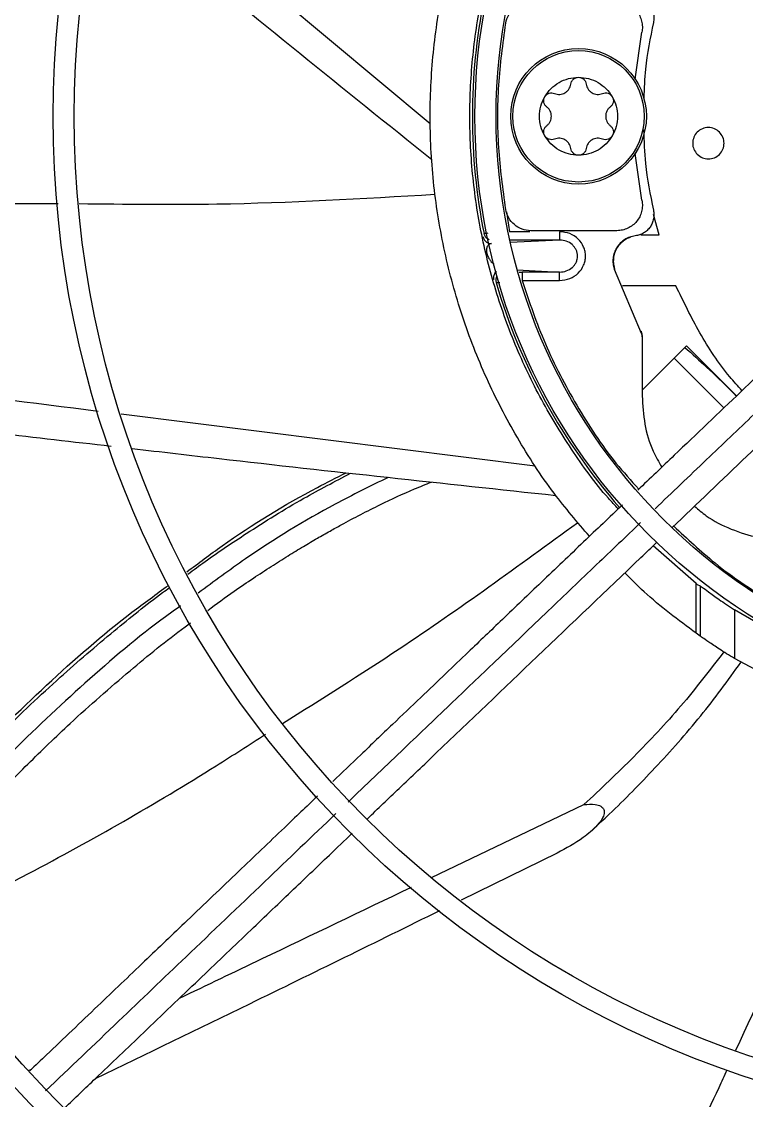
# Model space of a CAD drawing. Header units: inches. Extents: x 1229 to 1453, y -1023 to -720.
# Drawn here: x 1340.26 to 1343.63, y -990.05 to -985.04 of the extents above; entities that cross this region are included whole.
import ezdxf

# ---------------------------------------------------------------- set-up
doc = ezdxf.new("R2010")
doc.units = ezdxf.units.IN
doc.header["$MEASUREMENT"] = 0

msp = doc.modelspace()

# ---------------------------------------------------------------- linework, layer by layer
at = {"color": 18, "linetype": 'Continuous', "lineweight": 25, "true_color": 0x000000}
for p, q in [((1340.6736, -984.2697), (1342.158, -985.5104)), ((1343.1102, -985.3044), (1343.1411, -985.0868)), ((1343.1411, -985.8676), (1343.1102, -985.6499)), ((1342.5126, -985.9213), (1342.5268, -986.0133)), ((1343.2208, -986.0284), (1343.1956, -985.9332)), ((1342.62, -986.0133), (1342.5268, -986.0133)), ((1343.0252, -986.0087), (1342.6251, -986.0087)), ((1342.7591, -986.0133), (1342.7591, -986.0527)), ((1343.1357, -986.0284), (1343.2208, -986.0284)), ((1342.7591, -986.0527), (1342.5274, -986.0527)), ((1342.7591, -986.0527), (1342.53, -986.0642)), ((1342.5621, -986.191), (1342.7591, -986.2009)), ((1342.5707, -986.2009), (1342.5845, -986.2009)), ((1342.7591, -986.2009), (1342.5845, -986.2009)), ((1343.0127, -986.1878), (1343.0146, -986.1875)), ((1343.0127, -986.1878), (1343.1378, -986.4843)), ((1342.5845, -986.2403), (1342.7591, -986.2403)), ((1343.2989, -986.2646), (1343.0516, -986.2646)), ((1343.1378, -986.4762), (1343.1378, -986.4843)), ((1343.1421, -986.5024), (1343.1421, -986.4939)), ((1343.1421, -986.5024), (1343.1421, -986.7764)), ((1343.3484, -986.5434), (1343.2908, -986.601)), ((1343.3484, -986.5434), (1343.5808, -986.7758)), ((1343.2908, -986.601), (1343.1421, -986.7497)), ((1343.5219, -986.832), (1343.2908, -986.601)), ((1340.7236, -986.86), (1342.6447, -987.1014)), ((1343.3932, -987.6486), (1343.1932, -987.4729)), ((1343.3932, -987.8791), (1343.3932, -987.6486)), ((1343.3932, -987.6486), (1343.3977, -987.6521)), ((1343.3977, -987.6521), (1343.4111, -987.6583)), ((1343.4111, -987.6583), (1343.4111, -987.8918)), ((1343.8743, -987.9454), (1343.5705, -987.7705)), ((1343.5705, -987.7705), (1343.5705, -987.9965)), ((1343.4111, -987.8918), (1343.3932, -987.8791)), ((1343.8743, -988.1586), (1343.5705, -987.9965)), ((1342.1638, -989.0142), (1342.8721, -988.6751)), ((1342.7478, -988.9003), (1342.3015, -989.1194)), ((1340.2959, -989.9094), (1340.3073, -989.9039))]:
    msp.add_line(p, q, dxfattribs=at)
for centre, radius in [((1345.1106, -985.4772), 11.7126), ((1345.1106, -985.4772), 8.5704), ((1345.1106, -985.4772), 8.472), ((1345.1106, -985.4772), 6.6478), ((1345.1106, -985.4772), 6.5493), ((1345.1106, -985.4772), 4.7037), ((1345.1106, -985.4772), 4.6053), ((1345.1106, -985.4772), 2.745), ((1345.1106, -985.4772), 2.6465), ((1342.8468, -985.4772), 0.315), ((1342.8468, -985.4772), 0.3053)]:
    msp.add_circle(centre, radius, dxfattribs=at)
for centre, radius, start, end in [((1345.1106, -985.4772), 2.7569, 168.5929, 191.4071), ((1342.502, -986.2389), 0.0393, 150.0855, 196.2908), ((1345.1106, -985.4772), 2.7569, 196.2782, 221.2445)]:
    msp.add_arc(centre, radius, start, end, dxfattribs=at)
for points, knots in [([(1333.4011, -985.4772), (1333.4059, -985.2217), (1333.4156, -984.7108), (1333.4936, -983.9477), (1333.6177, -983.1911), (1333.792, -982.4444), (1334.0146, -981.7106), (1334.2847, -980.9929), (1334.6012, -980.2945), (1334.9626, -979.6182), (1335.3675, -978.9671), (1335.8142, -978.3438), (1336.3006, -977.751), (1336.8248, -977.1914), (1337.3845, -976.6672), (1337.9772, -976.1807), (1338.6005, -975.7341), (1339.2517, -975.3292), (1339.9279, -974.9677), (1340.6264, -974.6513), (1341.344, -974.3812), (1342.0778, -974.1586), (1342.8246, -973.9844), (1343.5811, -973.8595), (1344.3442, -973.7844), (1345.1106, -973.7593), (1345.877, -973.7844), (1346.6401, -973.8595), (1347.3967, -973.9844), (1348.1434, -974.1586), (1348.8772, -974.3812), (1349.5949, -974.6513), (1350.2933, -974.9677), (1350.9696, -975.3292), (1351.6207, -975.7341), (1352.244, -976.1807), (1352.8368, -976.6672), (1353.3964, -977.1914), (1353.9206, -977.751), (1354.407, -978.3438), (1354.8537, -978.9671), (1355.2586, -979.6182), (1355.6201, -980.2945), (1355.9365, -980.9929), (1356.2066, -981.7106), (1356.4292, -982.4444), (1356.6035, -983.1911), (1356.7277, -983.9477), (1356.8056, -984.7108), (1356.8153, -985.2217), (1356.8201, -985.4772)], [0, 0, 0, 0, 0.020833, 0.041667, 0.0625, 0.083333, 0.104167, 0.125, 0.145833, 0.166667, 0.1875, 0.208333, 0.229167, 0.25, 0.270833, 0.291667, 0.3125, 0.333333, 0.354167, 0.375, 0.395833, 0.416667, 0.4375, 0.458333, 0.479167, 0.5, 0.520833, 0.541667, 0.5625, 0.583333, 0.604167, 0.625, 0.645833, 0.666667, 0.6875, 0.708333, 0.729167, 0.75, 0.770833, 0.791667, 0.8125, 0.833333, 0.854167, 0.875, 0.895833, 0.916667, 0.9375, 0.958333, 0.979167, 1, 1, 1, 1]), ([(1342.8976, -987.4286), (1342.8415, -987.363), (1342.7181, -987.2188), (1342.5586, -986.9721), (1342.4153, -986.6967), (1342.3025, -986.4073), (1342.2204, -986.1078), (1342.1702, -985.8013), (1342.1525, -985.4912), (1342.1673, -985.181), (1342.2146, -984.874), (1342.2937, -984.5737), (1342.4041, -984.2835), (1342.5438, -984.0059), (1342.7134, -983.7462), (1342.8629, -983.5526), (1342.9631, -983.4543), (1342.9894, -983.4284)], [0, 0, 0, 0, 0.05882, 0.129282, 0.199743, 0.270205, 0.340667, 0.411129, 0.48159, 0.552052, 0.622514, 0.692975, 0.763437, 0.833898, 0.90436, 0.974822, 1, 1, 1, 1]), ([(1343.0312, -987.3009), (1343.0158, -987.2845), (1342.9351, -987.1989), (1342.8112, -987.0251), (1342.6627, -986.7816), (1342.5419, -986.5226), (1342.4479, -986.253), (1342.3823, -985.9751), (1342.3456, -985.6919), (1342.3381, -985.4064), (1342.3601, -985.1216), (1342.4113, -984.8407), (1342.491, -984.5664), (1342.5987, -984.302), (1342.7324, -984.0495), (1342.8933, -983.814), (1343.0223, -983.6505), (1343.1033, -983.5726), (1343.1158, -983.5607)], [0, 0, 0, 0, 0.01644, 0.085793, 0.155146, 0.2245, 0.293853, 0.363206, 0.432559, 0.501912, 0.571265, 0.640619, 0.709972, 0.779325, 0.848678, 0.918032, 0.987384, 1, 1, 1, 1]), ([(1342.1648, -985.6795), (1341.7561, -985.3506), (1341.2424, -984.9372), (1340.733, -984.5193), (1340.6289, -984.4338)], [0, 0, 0, 0, 0.795529, 1, 1, 1, 1]), ([(1343.1104, -984.9217), (1343.1172, -984.9229), (1343.1307, -984.9254), (1343.1494, -984.9344), (1343.1661, -984.9467), (1343.1796, -984.9624), (1343.1898, -984.9804), (1343.1957, -985.0002), (1343.1979, -985.0209), (1343.1956, -985.0344), (1343.1945, -985.0412)], [0, 0, 0, 0, 0.124969, 0.250016, 0.374949, 0.50001, 0.62494, 0.750007, 0.87497, 1, 1, 1, 1]), ([(1342.5086, -985.0444), (1342.5122, -985.031), (1342.5196, -985.0041), (1342.5473, -984.972), (1342.5835, -984.9499), (1342.6112, -984.9471), (1342.6251, -984.9457)], [0, 0, 0, 0, 0.250006, 0.499995, 0.749991, 1, 1, 1, 1]), ([(1343.0252, -984.9457), (1343.0339, -984.9462), (1343.0513, -984.9473), (1343.0761, -984.9562), (1343.0984, -984.9699), (1343.1172, -984.9882), (1343.1316, -985.0102), (1343.1406, -985.0348), (1343.1445, -985.0608), (1343.1422, -985.0781), (1343.1411, -985.0868)], [0, 0, 0, 0, 0.125003, 0.249998, 0.375, 0.500011, 0.625, 0.750003, 0.875001, 1, 1, 1, 1]), ([(1342.5086, -985.9099), (1342.4959, -985.8142), (1342.4704, -985.6226), (1342.4704, -985.3318), (1342.4959, -985.1402), (1342.5086, -985.0444)], [0, 0, 0, 0, 0.333333, 0.666667, 1, 1, 1, 1]), ([(1343.1945, -985.0412), (1343.1798, -985.1131), (1343.1559, -985.2294), (1343.1518, -985.3479), (1343.1502, -985.3932)], [0, 0, 0, 0, 0.618438, 1, 1, 1, 1]), ([(1342.69, -985.3866), (1342.6989, -985.3735), (1342.7168, -985.3473), (1342.7554, -985.3188), (1342.7994, -985.2997), (1342.831, -985.2973), (1342.8468, -985.2961)], [0, 0, 0, 0, 0.25, 0.50001, 0.750001, 1, 1, 1, 1]), ([(1342.7352, -985.3712), (1342.7392, -985.3726), (1342.7472, -985.3753), (1342.76, -985.3757), (1342.7724, -985.3735), (1342.7841, -985.3685), (1342.7943, -985.3609), (1342.8024, -985.3512), (1342.8084, -985.34), (1342.8101, -985.3317), (1342.8109, -985.3276)], [0, 0, 0, 0, 0.125011, 0.250006, 0.375015, 0.500015, 0.625016, 0.749997, 0.875001, 1, 1, 1, 1]), ([(1342.8109, -985.3276), (1342.8119, -985.3233), (1342.814, -985.3148), (1342.8225, -985.3045), (1342.8338, -985.2974), (1342.8425, -985.2965), (1342.8468, -985.2961)], [0, 0, 0, 0, 0.250018, 0.500039, 0.749991, 1, 1, 1, 1]), ([(1342.8468, -985.2961), (1342.8512, -985.2965), (1342.8599, -985.2974), (1342.8712, -985.3045), (1342.8797, -985.3148), (1342.8818, -985.3233), (1342.8828, -985.3276)], [0, 0, 0, 0, 0.249996, 0.500014, 0.750022, 1, 1, 1, 1]), ([(1342.8468, -985.2961), (1342.8626, -985.2973), (1342.8943, -985.2997), (1342.9383, -985.3188), (1342.9768, -985.3473), (1342.9947, -985.3735), (1343.0037, -985.3866)], [0, 0, 0, 0, 0.250018, 0.500003, 0.750006, 1, 1, 1, 1]), ([(1342.8828, -985.3276), (1342.8836, -985.3317), (1342.8853, -985.34), (1342.8912, -985.3512), (1342.8994, -985.3609), (1342.9096, -985.3685), (1342.9212, -985.3735), (1342.9337, -985.3757), (1342.9465, -985.3753), (1342.9544, -985.3726), (1342.9584, -985.3712)], [0, 0, 0, 0, 0.1249954, 0.2499954, 0.375003, 0.5000006, 0.6249964, 0.7500012, 0.874993, 1, 1, 1, 1]), ([(1342.69, -985.3866), (1342.6926, -985.3831), (1342.6977, -985.376), (1342.7095, -985.3698), (1342.7227, -985.3675), (1342.731, -985.37), (1342.7352, -985.3712)], [0, 0, 0, 0, 0.24999, 0.499993, 0.749963, 1, 1, 1, 1]), ([(1342.9584, -985.3712), (1342.9626, -985.37), (1342.971, -985.3675), (1342.9842, -985.3698), (1342.996, -985.376), (1343.0011, -985.3831), (1343.0037, -985.3866)], [0, 0, 0, 0, 0.2499487, 0.5000075, 0.7500107, 1, 1, 1, 1]), ([(1342.69, -985.5677), (1342.6831, -985.5534), (1342.6694, -985.5248), (1342.6639, -985.4772), (1342.6694, -985.4295), (1342.6831, -985.4009), (1342.69, -985.3866)], [0, 0, 0, 0, 0.25, 0.5, 0.75, 1, 1, 1, 1]), ([(1342.6993, -985.4335), (1342.6961, -985.4305), (1342.6898, -985.4245), (1342.6851, -985.4119), (1342.6846, -985.3986), (1342.6882, -985.3906), (1342.69, -985.3866)], [0, 0, 0, 0, 0.24999, 0.499996, 0.749992, 1, 1, 1, 1]), ([(1342.6993, -985.5208), (1342.7025, -985.5181), (1342.7088, -985.5125), (1342.7156, -985.5017), (1342.7199, -985.4898), (1342.7213, -985.4772), (1342.7199, -985.4646), (1342.7156, -985.4526), (1342.7088, -985.4418), (1342.7025, -985.4363), (1342.6993, -985.4335)], [0, 0, 0, 0, 0.125011, 0.250004, 0.375001, 0.5, 0.624999, 0.749996, 0.874989, 1, 1, 1, 1]), ([(1342.9944, -985.4335), (1342.9912, -985.4363), (1342.9849, -985.4418), (1342.9781, -985.4526), (1342.9738, -985.4646), (1342.9724, -985.4772), (1342.9738, -985.4898), (1342.9781, -985.5017), (1342.9849, -985.5125), (1342.9912, -985.5181), (1342.9944, -985.5208)], [0, 0, 0, 0, 0.12501, 0.250001, 0.374997, 0.5, 0.625003, 0.749999, 0.87499, 1, 1, 1, 1]), ([(1343.0037, -985.3866), (1343.0055, -985.3906), (1343.009, -985.3986), (1343.0085, -985.4119), (1343.0039, -985.4245), (1342.9975, -985.4305), (1342.9944, -985.4335)], [0, 0, 0, 0, 0.250016, 0.500021, 0.750002, 1, 1, 1, 1]), ([(1343.0037, -985.3866), (1343.0105, -985.4009), (1343.0243, -985.4295), (1343.0298, -985.4772), (1343.0243, -985.5248), (1343.0105, -985.5534), (1343.0037, -985.5677)], [0, 0, 0, 0, 0.25, 0.5, 0.75, 1, 1, 1, 1]), ([(1356.8201, -985.4772), (1356.8153, -985.7326), (1356.8056, -986.2436), (1356.7277, -987.0067), (1356.6035, -987.7632), (1356.4292, -988.51), (1356.2066, -989.2438), (1355.9365, -989.9614), (1355.6201, -990.6599), (1355.2586, -991.3361), (1354.8537, -991.9873), (1354.407, -992.6106), (1353.9206, -993.2033), (1353.3964, -993.763), (1352.8368, -994.2871), (1352.244, -994.7736), (1351.6207, -995.2202), (1350.9696, -995.6252), (1350.2933, -995.9866), (1349.5949, -996.3031), (1348.8772, -996.5732), (1348.1434, -996.7958), (1347.3967, -996.9699), (1346.6401, -997.0948), (1345.877, -997.17), (1345.1106, -997.1951), (1344.3442, -997.17), (1343.5811, -997.0948), (1342.8246, -996.9699), (1342.0778, -996.7958), (1341.344, -996.5732), (1340.6264, -996.3031), (1339.9279, -995.9866), (1339.2517, -995.6252), (1338.6005, -995.2202), (1337.9772, -994.7736), (1337.3845, -994.2871), (1336.8248, -993.763), (1336.3006, -993.2033), (1335.8142, -992.6106), (1335.3675, -991.9873), (1334.9626, -991.3361), (1334.6012, -990.6599), (1334.2847, -989.9614), (1334.0146, -989.2438), (1333.792, -988.51), (1333.6177, -987.7632), (1333.4936, -987.0067), (1333.4156, -986.2436), (1333.4059, -985.7326), (1333.4011, -985.4772)], [0, 0, 0, 0, 0.020833, 0.041667, 0.0625, 0.083333, 0.104167, 0.125, 0.145833, 0.166667, 0.1875, 0.208333, 0.229167, 0.25, 0.270833, 0.291667, 0.3125, 0.333333, 0.354167, 0.375, 0.395833, 0.416667, 0.4375, 0.458333, 0.479167, 0.5, 0.520833, 0.541667, 0.5625, 0.583333, 0.604167, 0.625, 0.645833, 0.666667, 0.6875, 0.708333, 0.729167, 0.75, 0.770833, 0.791667, 0.8125, 0.833333, 0.854167, 0.875, 0.895833, 0.916667, 0.9375, 0.958333, 0.979167, 1, 1, 1, 1]), ([(1342.69, -985.5677), (1342.6882, -985.5637), (1342.6846, -985.5557), (1342.6851, -985.5424), (1342.6898, -985.5299), (1342.6961, -985.5239), (1342.6993, -985.5208)], [0, 0, 0, 0, 0.250008, 0.500004, 0.75001, 1, 1, 1, 1]), ([(1342.9944, -985.5208), (1342.9975, -985.5239), (1343.0039, -985.5299), (1343.0085, -985.5424), (1343.009, -985.5557), (1343.0055, -985.5637), (1343.0037, -985.5677)], [0, 0, 0, 0, 0.249998, 0.499979, 0.749984, 1, 1, 1, 1]), ([(1343.5012, -985.5509), (1343.4937, -985.545), (1343.4787, -985.533), (1343.4497, -985.5278), (1343.4212, -985.5334), (1343.3969, -985.5496), (1343.3807, -985.5739), (1343.3751, -985.6024), (1343.3803, -985.6314), (1343.3923, -985.6464), (1343.3982, -985.6539)], [0, 0, 0, 0, 0.125006, 0.24999, 0.374994, 0.5, 0.625001, 0.75, 0.875, 1, 1, 1, 1]), ([(1342.8468, -985.6583), (1342.831, -985.6571), (1342.7994, -985.6547), (1342.7554, -985.6356), (1342.7168, -985.607), (1342.6989, -985.5808), (1342.69, -985.5677)], [0, 0, 0, 0, 0.2499995, 0.4999904, 0.7499998, 1, 1, 1, 1]), ([(1342.7352, -985.5831), (1342.731, -985.5843), (1342.7227, -985.5868), (1342.7095, -985.5846), (1342.6977, -985.5783), (1342.6926, -985.5713), (1342.69, -985.5677)], [0, 0, 0, 0, 0.250037, 0.500007, 0.75001, 1, 1, 1, 1]), ([(1342.8109, -985.6268), (1342.8101, -985.6226), (1342.8084, -985.6144), (1342.8024, -985.6031), (1342.7943, -985.5934), (1342.7841, -985.5859), (1342.7724, -985.5808), (1342.76, -985.5786), (1342.7472, -985.5791), (1342.7392, -985.5818), (1342.7352, -985.5831)], [0, 0, 0, 0, 0.1249992, 0.2500029, 0.374984, 0.4999854, 0.624985, 0.7499936, 0.8749892, 1, 1, 1, 1]), ([(1343.0037, -985.5677), (1342.9947, -985.5808), (1342.9768, -985.607), (1342.9383, -985.6356), (1342.8943, -985.6547), (1342.8626, -985.6571), (1342.8468, -985.6583)], [0, 0, 0, 0, 0.249994, 0.499997, 0.749982, 1, 1, 1, 1]), ([(1342.9584, -985.5831), (1342.9544, -985.5818), (1342.9465, -985.5791), (1342.9337, -985.5786), (1342.9212, -985.5808), (1342.9096, -985.5859), (1342.8994, -985.5934), (1342.8912, -985.6031), (1342.8853, -985.6144), (1342.8836, -985.6226), (1342.8828, -985.6268)], [0, 0, 0, 0, 0.125007, 0.249999, 0.375004, 0.499999, 0.624997, 0.750005, 0.875005, 1, 1, 1, 1]), ([(1343.0037, -985.5677), (1343.0011, -985.5713), (1342.996, -985.5783), (1342.9842, -985.5846), (1342.971, -985.5868), (1342.9626, -985.5843), (1342.9584, -985.5831)], [0, 0, 0, 0, 0.249989, 0.499993, 0.750051, 1, 1, 1, 1]), ([(1343.1491, -985.5399), (1343.1508, -985.5922), (1343.1549, -985.7179), (1343.1799, -985.8412), (1343.1945, -985.9131)], [0, 0, 0, 0, 0.416577, 1, 1, 1, 1]), ([(1343.3982, -985.6539), (1343.4058, -985.6599), (1343.4208, -985.6718), (1343.4498, -985.6771), (1343.4783, -985.6715), (1343.5026, -985.6553), (1343.5188, -985.631), (1343.5244, -985.6025), (1343.5191, -985.5735), (1343.5072, -985.5585), (1343.5012, -985.5509)], [0, 0, 0, 0, 0.125005, 0.250008, 0.374991, 0.499996, 0.624995, 0.749998, 0.875001, 1, 1, 1, 1]), ([(1342.8468, -985.6583), (1342.8425, -985.6578), (1342.8338, -985.6569), (1342.8225, -985.6498), (1342.814, -985.6395), (1342.8119, -985.631), (1342.8109, -985.6268)], [0, 0, 0, 0, 0.250008, 0.49996, 0.749981, 1, 1, 1, 1]), ([(1342.8828, -985.6268), (1342.8818, -985.631), (1342.8797, -985.6395), (1342.8712, -985.6498), (1342.8599, -985.6569), (1342.8512, -985.6578), (1342.8468, -985.6583)], [0, 0, 0, 0, 0.249977, 0.4999854, 0.7500032, 1, 1, 1, 1]), ([(1338.5713, -985.7757), (1338.7658, -985.7958), (1339.2937, -985.8502), (1339.9146, -985.8834), (1340.3401, -985.8828), (1340.4305, -985.8826)], [0, 0, 0, 0, 0.314826, 0.854464, 1, 1, 1, 1]), ([(1340.5286, -985.8829), (1340.7416, -985.8853), (1341.2926, -985.8916), (1341.8428, -985.8593), (1342.1802, -985.8396)], [0, 0, 0, 0, 0.386729, 1, 1, 1, 1]), ([(1343.1411, -985.8676), (1343.1422, -985.8762), (1343.1445, -985.8935), (1343.1406, -985.9196), (1343.1316, -985.9441), (1343.1172, -985.9661), (1343.0984, -985.9845), (1343.0761, -985.9981), (1343.0513, -986.007), (1343.0339, -986.0081), (1343.0252, -986.0087)], [0, 0, 0, 0, 0.124999, 0.249997, 0.375, 0.499989, 0.625, 0.750002, 0.874997, 1, 1, 1, 1]), ([(1342.6251, -986.0087), (1342.6112, -986.0073), (1342.5835, -986.0044), (1342.5473, -985.9823), (1342.5196, -985.9502), (1342.5122, -985.9234), (1342.5086, -985.9099)], [0, 0, 0, 0, 0.250009, 0.500005, 0.749994, 1, 1, 1, 1]), ([(1343.1945, -985.9131), (1343.1956, -985.9199), (1343.1979, -985.9335), (1343.1957, -985.9541), (1343.1898, -985.9739), (1343.1796, -985.992), (1343.1661, -986.0076), (1343.1495, -986.0199), (1343.1307, -986.029), (1343.1172, -986.0314), (1343.1104, -986.0327)], [0, 0, 0, 0, 0.1249634, 0.249993, 0.3749242, 0.4999903, 0.6249257, 0.7499821, 0.8749738, 1, 1, 1, 1]), ([(1344.4711, -985.9249), (1344.4454, -985.9495), (1344.3875, -986.0048), (1344.2977, -986.0907), (1344.2013, -986.1827), (1344.1041, -986.2756), (1344.0057, -986.3697), (1343.8375, -986.5304), (1343.5994, -986.758), (1343.3379, -987.0078), (1343.1785, -987.1602), (1343.1219, -987.2142)], [0, 0, 0, 0, 0.0571103, 0.1285494, 0.1996939, 0.2712092, 0.3445558, 0.4183871, 0.6450342, 0.874058, 1, 1, 1, 1]), ([(1342.4263, -986.0206), (1342.4229, -986.0209), (1342.4105, -986.0219), (1342.4091, -986.0222), (1342.4081, -986.0224)], [0, 0, 0, 0, 0.270825, 1, 1, 1, 1]), ([(1342.4317, -986.0506), (1342.4283, -986.049), (1342.4206, -986.0454), (1342.4121, -986.0352), (1342.4094, -986.0266), (1342.4081, -986.0224)], [0, 0, 0, 0, 0.296439, 0.658772, 1, 1, 1, 1]), ([(1342.7591, -986.2403), (1342.7753, -986.2385), (1342.8071, -986.2349), (1342.8471, -986.2081), (1342.869, -986.1765), (1342.8778, -986.1484), (1342.8799, -986.1268), (1342.8778, -986.1051), (1342.869, -986.0771), (1342.8471, -986.0454), (1342.8071, -986.0186), (1342.7753, -986.0151), (1342.7591, -986.0133)], [0, 0, 0, 0, 0.132081, 0.259809, 0.381601, 0.440898, 0.500002, 0.55905, 0.618404, 0.740202, 0.867919, 1, 1, 1, 1]), ([(1343.1104, -986.0327), (1343.1018, -986.0343), (1343.0845, -986.0375), (1343.0608, -986.0494), (1343.0402, -986.0659), (1343.0238, -986.0866), (1343.0122, -986.1103), (1343.0063, -986.136), (1343.0058, -986.1624), (1343.0104, -986.1793), (1343.0127, -986.1878)], [0, 0, 0, 0, 0.125215, 0.25039, 0.375498, 0.500529, 0.625476, 0.750352, 0.875182, 1, 1, 1, 1]), ([(1344.5439, -986.0187), (1344.5081, -986.0529), (1344.4268, -986.1306), (1344.3029, -986.2491), (1344.1655, -986.3803), (1344.0172, -986.5221), (1343.8469, -986.6848), (1343.6525, -986.8706), (1343.4348, -987.0786), (1343.2817, -987.225), (1343.2019, -987.3012)], [0, 0, 0, 0, 0.079852, 0.181674, 0.276801, 0.38677, 0.51305, 0.657293, 0.821408, 1, 1, 1, 1]), ([(1342.4037, -986.0373), (1342.405, -986.0415), (1342.4077, -986.0501), (1342.4169, -986.0604), (1342.4289, -986.0674), (1342.4379, -986.0682), (1342.4423, -986.0687)], [0, 0, 0, 0, 0.242722, 0.500239, 0.757642, 1, 1, 1, 1]), ([(1342.4423, -986.0687), (1342.4387, -986.0695), (1342.4317, -986.0711), (1342.4237, -986.0805), (1342.4188, -986.0907), (1342.4193, -986.1041), (1342.4197, -986.108), (1342.4203, -986.1112), (1342.421, -986.1146), (1342.422, -986.118), (1342.423, -986.1211), (1342.4253, -986.1273), (1342.4305, -986.1377), (1342.4412, -986.1539), (1342.4486, -986.1595), (1342.4537, -986.1634)], [0, 0, 0, 0, 0.207853, 0.412921, 0.557566, 0.578567, 0.588221, 0.59728, 0.606, 0.614861, 0.624251, 0.63427, 0.678704, 0.77663, 1, 1, 1, 1]), ([(1342.7591, -986.2009), (1342.7696, -986.1999), (1342.7904, -986.198), (1342.8135, -986.1843), (1342.8278, -986.1694), (1342.836, -986.1564), (1342.841, -986.1419), (1342.8428, -986.1268), (1342.841, -986.1116), (1342.836, -986.0972), (1342.8278, -986.0841), (1342.8135, -986.0692), (1342.7904, -986.0556), (1342.7696, -986.0536), (1342.7591, -986.0527)], [0, 0, 0, 0, 0.127646, 0.253731, 0.316129, 0.377882, 0.439094, 0.5, 0.560906, 0.622118, 0.683871, 0.746269, 0.872354, 1, 1, 1, 1]), ([(1343.0141, -986.1876), (1343.011, -986.1736), (1343.0062, -986.152), (1343.0109, -986.1219), (1343.018, -986.1001), (1343.0263, -986.0877), (1343.0301, -986.082)], [0, 0, 0, 0, 0.3849198, 0.5963778, 0.8156775, 1, 1, 1, 1]), ([(1343.0883, -986.0379), (1343.0882, -986.0379), (1343.0797, -986.0399), (1343.0639, -986.0487), (1343.0425, -986.0649), (1343.0252, -986.0867), (1343.0134, -986.1118), (1343.008, -986.1382), (1343.0082, -986.1639), (1343.0125, -986.1798), (1343.0146, -986.1875)], [0, 0, 0, 0, 0.002793, 0.141504, 0.287567, 0.437582, 0.587497, 0.733302, 0.871597, 1, 1, 1, 1]), ([(1343.0301, -986.082), (1343.0308, -986.0808), (1343.0357, -986.0725), (1343.0486, -986.0602), (1343.0676, -986.046), (1343.082, -986.0404), (1343.0889, -986.0376)], [0, 0, 0, 0, 0.0563013, 0.3807842, 0.6971078, 1, 1, 1, 1]), ([(1343.2818, -987.3882), (1343.3975, -987.2776), (1343.6231, -987.062), (1343.9578, -986.7422), (1344.2048, -986.5061), (1344.3692, -986.349), (1344.4514, -986.2705), (1344.5393, -986.1865), (1344.5997, -986.1288), (1344.6334, -986.0965)], [0, 0, 0, 0, 0.2572, 0.501376, 0.742891, 0.8052, 0.866002, 0.925153, 1, 1, 1, 1]), ([(1342.4543, -986.2376), (1342.4537, -986.2349), (1342.4525, -986.2293), (1342.453, -986.2204), (1342.4556, -986.2113), (1342.4597, -986.2037), (1342.4637, -986.1999), (1342.4653, -986.1984)], [0, 0, 0, 0, 0.192163, 0.400482, 0.621196, 0.848611, 1, 1, 1, 1]), ([(1342.5845, -986.2009), (1342.5845, -986.2016), (1342.5845, -986.2029), (1342.5845, -986.212), (1342.5845, -986.225), (1342.5845, -986.2352), (1342.5845, -986.2403)], [0, 0, 0, 0, 0.2500041, 0.4999999, 0.7499969, 1, 1, 1, 1]), ([(1342.7591, -986.2403), (1342.7591, -986.2352), (1342.7591, -986.225), (1342.7591, -986.212), (1342.7591, -986.2029), (1342.7591, -986.2016), (1342.7591, -986.2009)], [0, 0, 0, 0, 0.2500031, 0.5000001, 0.7499959, 1, 1, 1, 1]), ([(1342.4642, -986.2499), (1342.4658, -986.25), (1342.468, -986.2501), (1342.4788, -986.2493), (1342.482, -986.2491)], [0, 0, 0, 0, 0.7037932, 1, 1, 1, 1]), ([(1342.5845, -986.2403), (1342.6181, -986.3392), (1342.6859, -986.5394), (1342.835, -986.8227), (1342.9816, -987.0495), (1343.0906, -987.1697), (1343.1268, -987.2096)], [0, 0, 0, 0, 0.279586, 0.565486, 0.855754, 1, 1, 1, 1]), ([(1343.6059, -986.7517), (1343.5867, -986.7304), (1343.5121, -986.648), (1343.4058, -986.4857), (1343.3344, -986.338), (1343.2989, -986.2646)], [0, 0, 0, 0, 0.148915, 0.576562, 1, 1, 1, 1]), ([(1343.1421, -986.4939), (1343.1419, -986.4909), (1343.1415, -986.4847), (1343.1391, -986.479), (1343.1378, -986.4762)], [0, 0, 0, 0, 0.500006, 1, 1, 1, 1]), ([(1343.1378, -986.4843), (1343.139, -986.4872), (1343.1416, -986.4929), (1343.1419, -986.4992), (1343.1421, -986.5024)], [0, 0, 0, 0, 0.499793, 1, 1, 1, 1]), ([(1343.3408, -986.551), (1343.3746, -986.5813), (1343.4476, -986.647), (1343.5261, -986.7235), (1343.5717, -986.7687), (1343.5798, -986.7767)], [0, 0, 0, 0, 0.414426, 0.895928, 1, 1, 1, 1]), ([(1338.6657, -986.603), (1338.7051, -986.6079), (1339.3543, -986.6885), (1340.005, -986.77), (1340.6162, -986.8466)], [0, 0, 0, 0, 0.060689, 1, 1, 1, 1]), ([(1340.6768, -987.0109), (1340.3242, -986.9706), (1339.663, -986.8949), (1339.0036, -986.8145), (1338.6958, -986.777)], [0, 0, 0, 0, 0.533249, 1, 1, 1, 1]), ([(1343.1421, -986.7764), (1343.1448, -986.8201), (1343.1501, -986.9075), (1343.183, -987.0204), (1343.2191, -987.0831), (1343.2333, -987.1078)], [0, 0, 0, 0, 0.377261, 0.754522, 1, 1, 1, 1]), ([(1342.7418, -987.24), (1342.2202, -987.1843), (1341.5637, -987.1141), (1340.9084, -987.0378), (1340.7738, -987.0221)], [0, 0, 0, 0, 0.7945498, 1, 1, 1, 1]), ([(1341.0273, -987.5942), (1341.0817, -987.5533), (1341.2749, -987.4083), (1341.5238, -987.2561), (1341.7225, -987.1558), (1341.767, -987.1334)], [0, 0, 0, 0, 0.233458, 0.82853, 1, 1, 1, 1]), ([(1341.0327, -987.6041), (1341.0591, -987.5845), (1341.1476, -987.5191), (1341.3262, -987.3999), (1341.5501, -987.2601), (1341.7155, -987.1737), (1341.7883, -987.1357)], [0, 0, 0, 0, 0.110551, 0.370365, 0.723045, 1, 1, 1, 1]), ([(1341.9635, -987.1549), (1341.8806, -987.1956), (1341.652, -987.3079), (1341.3569, -987.4881), (1341.1537, -987.6386), (1341.081, -987.6925)], [0, 0, 0, 0, 0.2679323, 0.7381543, 1, 1, 1, 1]), ([(1341.1249, -987.7729), (1341.1657, -987.7427), (1341.2353, -987.6912), (1341.3346, -987.6242), (1341.4178, -987.5695), (1341.4953, -987.5206), (1341.5667, -987.4771), (1341.6318, -987.4387), (1341.6906, -987.4052), (1341.7873, -987.3516), (1341.9171, -987.2848), (1342.057, -987.2193), (1342.1373, -987.1873), (1342.1636, -987.1767)], [0, 0, 0, 0, 0.126707, 0.2164, 0.299415, 0.375758, 0.445433, 0.50844, 0.56479, 0.614479, 0.784764, 0.929388, 1, 1, 1, 1]), ([(1343.0507, -987.2823), (1342.9906, -987.3398), (1342.8649, -987.4599), (1342.679, -987.6375), (1342.5003, -987.8082), (1342.3526, -987.9494), (1342.2264, -988.07), (1342.1094, -988.1818), (1341.9776, -988.3078), (1341.8411, -988.4382), (1341.7485, -988.5267), (1341.7051, -988.5682)], [0, 0, 0, 0, 0.133746, 0.279587, 0.413662, 0.531737, 0.608752, 0.695125, 0.79278, 0.902957, 1, 1, 1, 1]), ([(1343.3858, -987.2888), (1343.4033, -987.304), (1343.4539, -987.3481), (1343.5541, -987.3978), (1343.6799, -987.4384), (1343.7676, -987.4432), (1343.8114, -987.4457)], [0, 0, 0, 0, 0.150094, 0.433398, 0.7167, 1, 1, 1, 1]), ([(1341.4717, -988.298), (1341.6535, -988.1841), (1342.1216, -987.8908), (1342.5681, -987.5654), (1342.8413, -987.3663)], [0, 0, 0, 0, 0.388294, 1, 1, 1, 1]), ([(1343.1349, -987.3652), (1343.0669, -987.4302), (1342.9243, -987.5664), (1342.6998, -987.781), (1342.4729, -987.9978), (1342.2447, -988.2159), (1342.0164, -988.4341), (1341.8585, -988.585), (1341.7764, -988.6634)], [0, 0, 0, 0, 0.1497372, 0.3141506, 0.4951263, 0.6503524, 0.8182344, 1, 1, 1, 1]), ([(1343.2888, -987.3815), (1343.3514, -987.44), (1343.4933, -987.5726), (1343.7439, -987.7405), (1344.0097, -987.884), (1344.1918, -987.9481), (1344.2731, -987.9767)], [0, 0, 0, 0, 0.22136, 0.501461, 0.77735, 1, 1, 1, 1]), ([(1341.8662, -988.741), (1341.9155, -988.6939), (1342.0221, -988.592), (1342.285, -988.3408), (1342.6587, -987.9836), (1343.0004, -987.6571), (1343.1858, -987.48), (1343.2108, -987.4561)], [0, 0, 0, 0, 0.110351, 0.238589, 0.587584, 0.944376, 1, 1, 1, 1]), ([(1343.3932, -987.8791), (1343.3099, -987.8176), (1343.193, -987.7313), (1343.0912, -987.6279), (1343.062, -987.5982)], [0, 0, 0, 0, 0.71302, 1, 1, 1, 1]), ([(1339.5804, -988.9771), (1339.605, -988.9443), (1339.7351, -988.7712), (1340.0003, -988.4835), (1340.3731, -988.1169), (1340.6882, -987.8403), (1340.8858, -987.6976), (1340.9428, -987.6564)], [0, 0, 0, 0, 0.064156, 0.338903, 0.613662, 0.888434, 1, 1, 1, 1]), ([(1339.5865, -988.9874), (1339.5942, -988.9776), (1339.6261, -988.9371), (1339.6831, -988.868), (1339.7569, -988.7807), (1339.8619, -988.6606), (1339.9976, -988.5128), (1340.1991, -988.307), (1340.4274, -988.091), (1340.6784, -987.876), (1340.8488, -987.7383), (1340.9367, -987.6742), (1340.9474, -987.6664)], [0, 0, 0, 0, 0.0195684, 0.0807949, 0.1406447, 0.1991188, 0.3315032, 0.4562484, 0.6531211, 0.8273626, 0.9789803, 1, 1, 1, 1]), ([(1343.4111, -987.6583), (1343.4137, -987.6601), (1343.419, -987.6636), (1343.4501, -987.6866), (1343.4992, -987.7222), (1343.5459, -987.7538), (1343.5705, -987.7705)], [0, 0, 0, 0, 0.217088, 0.450003, 0.710031, 1, 1, 1, 1]), ([(1340.9986, -987.7522), (1340.9678, -987.7743), (1340.805, -987.8907), (1340.5297, -988.1287), (1340.1746, -988.4645), (1339.8765, -988.7811), (1339.7081, -988.9947), (1339.6414, -989.0794)], [0, 0, 0, 0, 0.060047, 0.316963, 0.573933, 0.831059, 1, 1, 1, 1]), ([(1339.6974, -989.1578), (1339.7764, -989.058), (1339.8811, -988.9257), (1340.0214, -988.7684), (1340.1073, -988.6747), (1340.1969, -988.5806), (1340.2899, -988.4862), (1340.3866, -988.3916), (1340.5426, -988.2442), (1340.7522, -988.0611), (1340.9401, -987.9069), (1341.0368, -987.8369), (1341.0455, -987.8307)], [0, 0, 0, 0, 0.200079, 0.265506, 0.33241, 0.40079, 0.470643, 0.541969, 0.614762, 0.810429, 0.983024, 1, 1, 1, 1]), ([(1343.5705, -987.9965), (1343.5462, -987.9813), (1343.4998, -987.9523), (1343.4507, -987.9193), (1343.4192, -987.8975), (1343.4137, -987.8936), (1343.4111, -987.8918)], [0, 0, 0, 0, 0.283639, 0.542516, 0.778331, 1, 1, 1, 1]), ([(1343.5218, -987.9661), (1343.4564, -988.0507), (1343.3255, -988.2201), (1343.1058, -988.4548), (1342.95, -988.6017), (1342.8721, -988.6751)], [0, 0, 0, 0, 0.333469, 0.666768, 1, 1, 1, 1]), ([(1342.9125, -988.7907), (1342.9382, -988.7671), (1343.038, -988.6754), (1343.2075, -988.5013), (1343.4161, -988.2694), (1343.5398, -988.0985), (1343.6005, -988.0146)], [0, 0, 0, 0, 0.100824, 0.3910793, 0.701058, 1, 1, 1, 1]), ([(1343.5778, -989.8155), (1343.68, -989.5949), (1343.9119, -989.0947), (1344.1114, -988.5806), (1344.2229, -988.2933)], [0, 0, 0, 0, 0.441064, 1, 1, 1, 1]), ([(1339.7736, -989.2623), (1339.9471, -989.1745), (1340.4197, -988.9353), (1340.9592, -988.628), (1341.317, -988.3973), (1341.3931, -988.3482)], [0, 0, 0, 0, 0.313558, 0.85396, 1, 1, 1, 1]), ([(1341.6339, -988.6362), (1341.5828, -988.685), (1341.461, -988.8014), (1341.2596, -988.9939), (1341.0431, -989.2008), (1340.825, -989.4092), (1340.6073, -989.6173), (1340.4296, -989.787), (1340.3245, -989.8875), (1340.2985, -989.9123)], [0, 0, 0, 0, 0.114299, 0.272539, 0.451349, 0.599848, 0.762616, 0.941291, 1, 1, 1, 1]), ([(1342.8721, -988.6751), (1342.8898, -988.6738), (1342.9177, -988.6717), (1342.946, -988.6796), (1342.9576, -988.688), (1342.963, -988.6947), (1342.966, -988.7024), (1342.9672, -988.7154), (1342.9594, -988.7398), (1342.9273, -988.7816), (1342.8568, -988.841), (1342.7891, -988.8778), (1342.7478, -988.9003)], [0, 0, 0, 0, 0.124869, 0.19704, 0.22353, 0.248777, 0.273442, 0.298972, 0.365446, 0.477449, 0.681445, 1, 1, 1, 1]), ([(1341.7202, -988.7171), (1341.6099, -988.8225), (1341.3776, -989.0445), (1341.0412, -989.3659), (1340.702, -989.6902), (1340.4849, -989.8976), (1340.3719, -990.0056)], [0, 0, 0, 0, 0.244396, 0.515011, 0.747693, 1, 1, 1, 1]), ([(1340.4605, -990.0843), (1340.5083, -990.0386), (1340.6299, -989.9224), (1340.8377, -989.7239), (1341.0736, -989.4984), (1341.3027, -989.2795), (1341.5046, -989.0865), (1341.666, -988.9323), (1341.7604, -988.8421), (1341.7958, -988.8083)], [0, 0, 0, 0, 0.107798, 0.274519, 0.468022, 0.638557, 0.78875, 0.92088, 1, 1, 1, 1]), ([(1340.9936, -989.5748), (1341.1215, -989.5135), (1341.4804, -989.3413), (1341.84, -989.1692), (1342.0716, -989.0584)], [0, 0, 0, 0, 0.356134, 1, 1, 1, 1]), ([(1342.2007, -989.1689), (1341.9067, -989.3137), (1341.3743, -989.576), (1340.8409, -989.8336), (1340.6021, -989.949)], [0, 0, 0, 0, 0.552418, 1, 1, 1, 1]), ([(1343.0861, -990.8078), (1343.2292, -990.5375), (1343.3865, -990.2405), (1343.5242, -989.9342), (1343.5366, -989.9067)], [0, 0, 0, 0, 0.910233, 1, 1, 1, 1])]:
    msp.add_open_spline(points, degree=3, knots=knots, dxfattribs=at)

doc.saveas('drawing.dxf')
